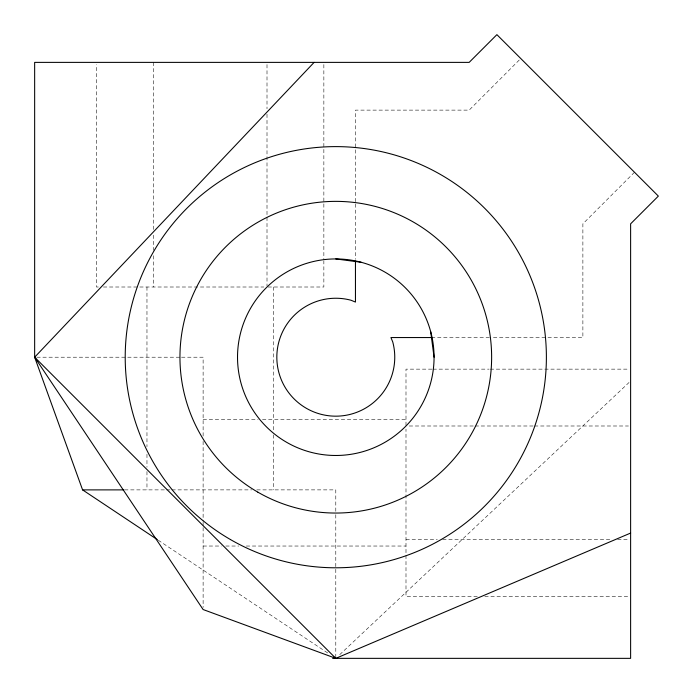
<?xml version="1.0" encoding="UTF-8"?>
<svg xmlns="http://www.w3.org/2000/svg" width="693" height="693" viewBox="0 0 693 693"><rect width="100%" height="100%" fill="white"/><g stroke="black" fill="none" stroke-linecap="round" stroke-linejoin="round"><path stroke-width="0.52" stroke-dasharray="3.46 2.6" d="M519.248 60.031L469.17 110.118L355.448 110.118L355.448 203.118M634.485 172.236L582.882 223.83L582.882 337.552L489.882 337.552M339.735 654.642L629.045 382.493M98.363 287.006L96.422 287.006L96.422 64.544M103.396 287.006L263.851 287.006M268.07 287.006L323.856 287.006L323.856 261.088M431.479 337.552L489.067 337.552M36.807 357.207L180.44 357.207M181.523 357.207L203.118 357.207L203.118 436.174M431.912 369.144L405.994 369.144L405.994 425.996M432.986 369.144L489.145 369.144M490.228 369.144L628.456 369.144M203.118 419.681L258.151 419.681M262.474 419.681L405.994 419.681M409.234 425.996L474.029 425.996M475.103 425.996L533.428 425.996M534.502 425.996L628.456 425.996M124.558 489.882L165.904 489.882M166.476 489.882L170.833 489.882M171.907 489.882L251.663 489.882M256.8 489.882L335.793 489.882L335.793 513.634M405.994 539.717L437.309 539.717M442.706 539.717L610.1 539.717M617.662 539.717L628.456 539.717M203.118 546.032L221.465 546.032M225.779 546.032L238.73 546.032M246.284 546.032L405.994 546.032M477.269 596.578L405.994 596.578L405.994 429.149M484.823 596.578L628.456 596.578M158.273 540.237L329.487 654.157M355.448 203.933L355.448 259.355M335.793 514.717L335.793 658.35M323.856 64.544L323.856 202.772M323.856 203.855L323.856 260.014M273.319 287.006L273.319 430.526M273.319 434.849L273.319 489.882M267.004 64.544L267.004 108.818M267.004 114.215L267.004 285.932M203.118 441.337L203.118 521.361M203.118 522.219L203.118 526.533M203.118 527.529L203.118 607.389M153.283 62.379L153.283 230.856M153.283 235.17L153.283 250.294M153.283 255.691L153.283 287.006M146.968 287.006L146.968 446.716M146.968 454.27L146.968 467.221M146.968 471.535L146.968 489.882"/><path stroke-width="1.04" d="M157.372 539.639L82.58 489.882L34.65 357.207L314.111 62.379M630.621 533.064L335.793 658.35L203.118 609.537L34.65 357.207L34.65 62.379L469.17 62.379L496.898 34.65L658.35 196.102L630.621 223.83L630.621 658.35L332.631 658.35M431.912 337.552L390.93 337.552L392.749 341.944A58.966 58.966 0 0 1 340.93 415.947A58.966 58.966 0 0 1 277.053 352.07A58.966 58.966 0 0 1 351.056 300.251L355.448 302.07L355.448 261.088M82.58 489.882L123.701 489.882M335.793 258.931L361.226 262.283M333.991 657.155L335.793 658.35L34.65 357.207M430.717 331.774L434.069 357.207A98.276 98.276 0 0 1 286.659 442.316A98.276 98.276 0 0 1 286.659 272.098A98.276 98.276 0 0 1 434.069 357.207M257.874 492.169A155.838 155.838 0 0 0 491.632 357.207A155.838 155.838 0 0 0 257.874 222.245A155.838 155.838 0 0 0 257.874 492.169M230.5 539.578A210.594 210.594 0 0 0 546.387 357.207A210.594 210.594 0 0 0 230.5 174.827A210.594 210.594 0 0 0 230.5 539.578"/></g></svg>
